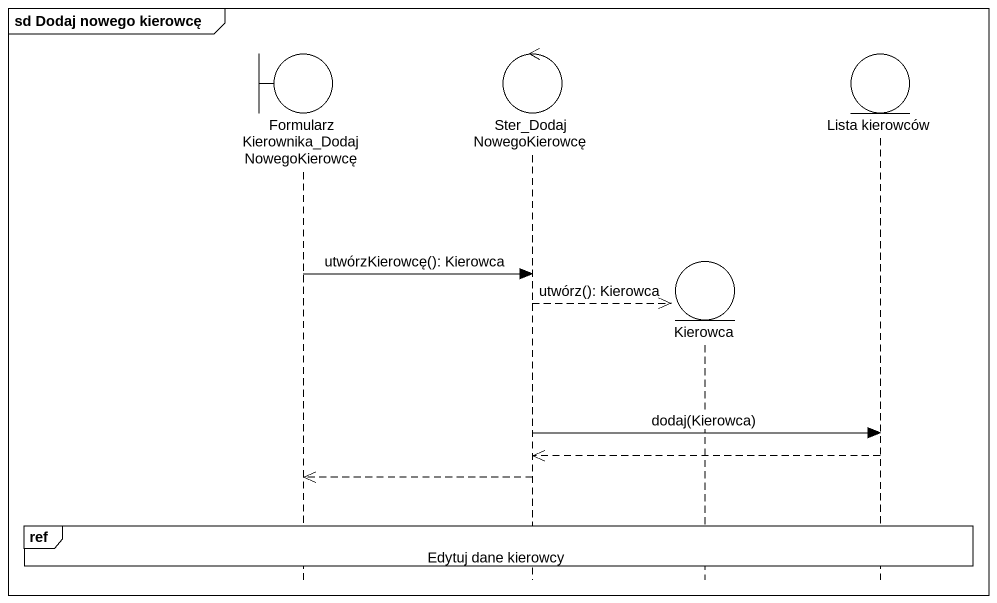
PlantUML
@startuml
mainframe sd Dodaj nowego kierowcę
hide footbox
boundary "FormularzKierownika_DodajNowegoKierowcę" as FormularzKierownika
control Ster_DodajNowegoKierowcę
entity Kierowca
entity "Lista kierowców" as Lista_kierowców

FormularzKierownika -> Ster_DodajNowegoKierowcę : utwórzKierowcę(): Kierowca
Ster_DodajNowegoKierowcę -->> Kierowca ** : utwórz(): Kierowca
Ster_DodajNowegoKierowcę -> Lista_kierowców : dodaj(Kierowca)
Lista_kierowców -->> Ster_DodajNowegoKierowcę
Ster_DodajNowegoKierowcę -->> FormularzKierownika
ref over FormularzKierownika, Ster_DodajNowegoKierowcę, Kierowca, Lista_kierowców : Edytuj dane kierowcy
@enduml
